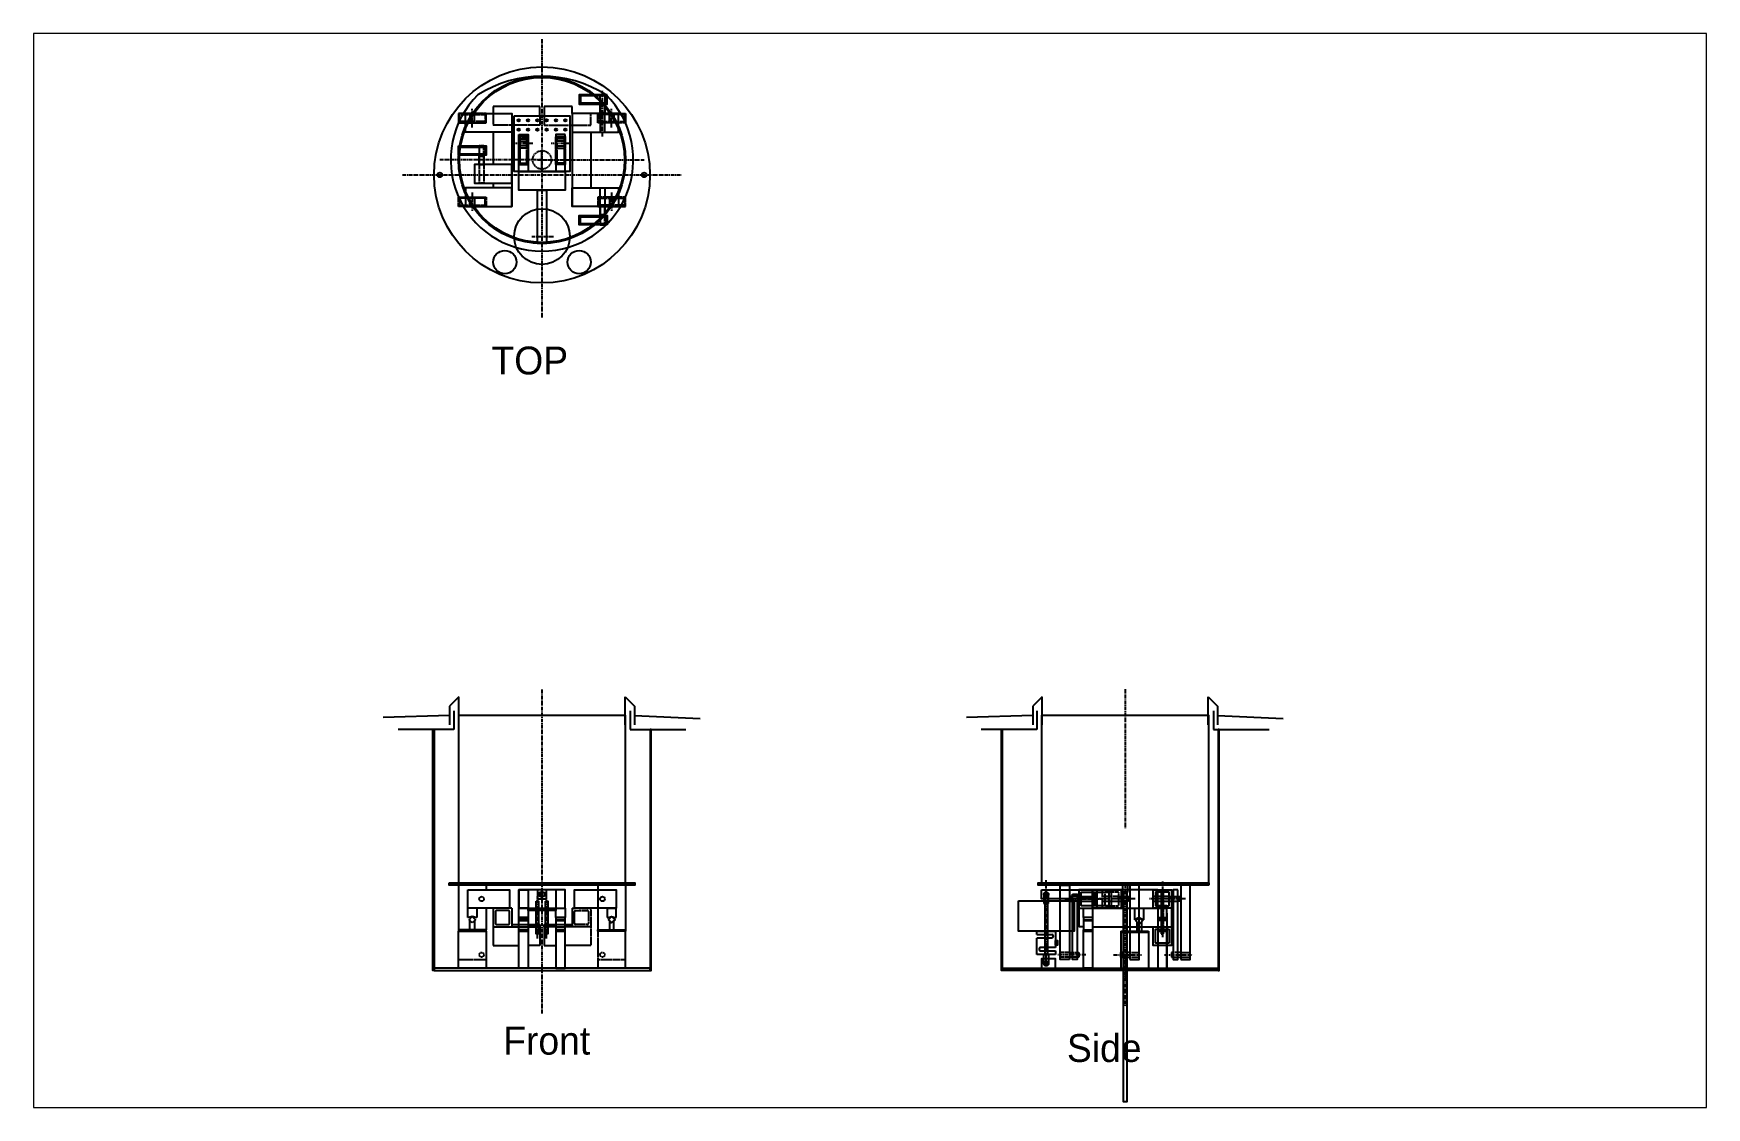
# Paper-space layout 'Layout1' of a CAD drawing. Header units: inches. Extents: x 40 to 362, y 26 to 232.
# The model-space entities are those that its viewports show. They can reach past a viewport. Long polylines and large blocks are cut down to what shows.
import ezdxf

# ---------------------------------------------------------------- set-up
doc = ezdxf.new("R2010")
doc.units = ezdxf.units.IN
doc.header["$MEASUREMENT"] = 0
doc.linetypes.add('CENTER', pattern=[2, 1.25, -0.25, 0.25, -0.25])
doc.linetypes.add('DASHED2', pattern=[0.375, 0.25, -0.125])

msp = doc.modelspace()

# ---------------------------------------------------------------- linework, layer by layer
at = {"linetype": 'CENTER'}
for p, q in [((16.49, 104.06), (16.49, 74.06)), ((16.49, 91.06), (5.49, 91.06)), ((16.49, 91.06), (27.49, 91.06)), ((1.49, 89.44), (31.49, 89.44)), ((15.38, 82.81), (17.76, 82.81)), ((16.49, 34.06), (16.49, -0.82)), ((79.27, 34.1), (79.27, 19.1)), ((79.27, 13.1), (79.27, -0.08)), ((15.99, 7.27), (15.99, 11.77)), ((16.99, 7.27), (16.99, 11.77)), ((72.77, 11.52), (76.82, 11.52)), ((85.77, 11.52), (81.88, 11.52)), ((75.02, 5.52), (72.02, 5.52)), ((78.02, 5.52), (81.02, 5.52)), ((83.52, 5.52), (86.52, 5.52)), ((79.29, 5.04), (79.29, 2.74))]:
    msp.add_line(p, q, dxfattribs=at)
at = {"color": 5, "linetype": 'CENTER'}
msp.add_line((22.99, 93.56), (22.99, 98.56), dxfattribs=at)
at = {"color": 1, "linetype": 'CENTER'}
for p, q in [((8.99, 94.56), (8.99, 96.56)), ((23.99, 94.56), (23.99, 96.56)), ((15.49, 92.81), (13.49, 92.81)), ((19.49, 92.81), (17.49, 92.81)), ((8.99, 87.56), (8.99, 85.56)), ((23.99, 87.56), (23.99, 85.56))]:
    msp.add_line(p, q, dxfattribs=at)
at = {"color": 5}
for p, q in [((16.24, 96.81), (11.24, 96.81)), ((11.24, 96.81), (11.24, 96.06)), ((13.24, 96.06), (13.24, 86.06)), ((16.24, 95.81), (16.24, 96.81)), ((19.74, 96.81), (16.74, 96.81)), ((16.74, 96.81), (16.74, 95.81)), ((19.74, 96.06), (19.74, 96.81)), ((19.74, 96.06), (19.74, 86.06)), ((11.24, 94.06), (11.24, 90.56)), ((21.74, 94.06), (21.74, 88.06)), ((9.74, 90.56), (9.74, 91.46)), ((9.74, 91.46), (10.24, 91.46)), ((10.24, 91.46), (10.24, 90.56)), ((73.39, 11.77), (73.39, 11.27)), ((73.51, 11.77), (73.39, 11.77)), ((73.39, 11.27), (73.51, 11.27)), ((73.51, 11.77), (73.51, 11.27)), ((73.51, 11.72), (73.51, 11.77)), ((73.56, 11.72), (73.51, 11.72)), ((73.51, 11.32), (73.56, 11.32)), ((73.6, 11.77), (73.56, 11.77)), ((73.56, 11.77), (73.56, 11.27)), ((73.56, 11.77), (73.56, 11.72)), ((73.56, 11.32), (73.56, 11.27)), ((73.56, 11.27), (73.6, 11.27)), ((74.27, 11.77), (74.1, 11.77)), ((84.02, 11.77), (82.27, 11.77)), ((82.27, 11.27), (84.45, 11.27)), ((83.9, 11.77), (84.45, 11.77)), ((84.95, 11.77), (84.98, 11.77)), ((84.98, 11.27), (84.95, 11.27)), ((84.98, 11.77), (84.98, 11.27)), ((84.98, 11.77), (84.98, 11.72)), ((84.98, 11.72), (85.03, 11.72)), ((84.98, 11.32), (84.98, 11.27)), ((85.03, 11.32), (84.98, 11.32)), ((85.03, 11.77), (85.03, 11.27)), ((85.03, 11.77), (85.15, 11.77)), ((85.03, 11.72), (85.03, 11.77)), ((85.03, 11.27), (85.03, 11.32)), ((85.15, 11.27), (85.03, 11.27)), ((85.15, 11.77), (85.15, 11.27)), ((8.49, 9.52), (8.49, 10.52)), ((9.49, 10.52), (8.49, 10.52)), ((8.49, 9.94), (8.49, 9.94)), ((8.62, 9.52), (8.49, 9.52)), ((8.99, 9.65), (8.62, 9.52)), ((9.37, 9.52), (8.99, 9.65)), ((9.49, 9.52), (9.37, 9.52)), ((9.49, 10.52), (9.49, 9.52)), ((11.24, 10.52), (11.24, 8.52)), ((11.49, 10.17), (11.49, 8.87)), ((12.49, 10.27), (11.59, 10.27)), ((12.89, 10.27), (12.49, 10.27)), ((13.24, 10.52), (12.99, 10.52)), ((12.99, 8.87), (12.99, 10.17)), ((13.24, 10.52), (13.24, 8.52)), ((19.74, 10.52), (19.74, 8.52)), ((19.74, 10.52), (19.99, 10.52)), ((19.99, 8.87), (19.99, 10.17)), ((20.09, 10.27), (20.49, 10.27)), ((23.49, 10.52), (23.49, 9.52)), ((23.49, 10.52), (24.49, 10.52)), ((23.49, 9.52), (23.62, 9.52)), ((23.62, 9.52), (23.99, 9.65)), ((23.99, 9.65), (24.37, 9.52)), ((24.37, 9.52), (24.49, 9.52)), ((24.49, 9.52), (24.49, 10.52)), ((24.49, 9.94), (24.49, 9.94)), ((74.27, 10.52), (74.27, 8.52)), ((75.19, 10.52), (83.35, 10.52)), ((84.27, 10.52), (84.27, 8.52)), ((11.24, 8.52), (12.49, 8.52)), ((11.24, 8.52), (11.24, 6.52)), ((11.59, 8.77), (12.49, 8.77)), ((12.49, 8.77), (12.89, 8.77)), ((12.49, 8.52), (13.99, 8.52)), ((13.24, 8.77), (13.99, 8.77)), ((14.99, 8.77), (16.24, 8.77)), ((14.99, 8.52), (16.24, 8.52)), ((16.24, 8.52), (14.99, 8.52)), ((16.24, 8.77), (16.24, 8.52)), ((16.24, 8.52), (16.24, 6.52)), ((16.74, 8.52), (16.74, 8.77)), ((16.74, 8.77), (17.99, 8.77)), ((17.99, 8.52), (16.74, 8.52)), ((16.74, 8.52), (16.74, 6.52)), ((17.99, 8.52), (16.74, 8.52)), ((18.99, 8.77), (19.74, 8.77)), ((20.49, 8.52), (18.99, 8.52)), ((20.49, 8.77), (20.09, 8.77)), ((74.77, 8.52), (74.27, 8.52)), ((75.77, 8.52), (82.77, 8.52)), ((83.77, 8.52), (84.27, 8.52)), ((11.24, 6.52), (13.99, 6.52)), ((16.24, 6.52), (14.99, 6.52)), ((16.74, 6.52), (17.99, 6.52)), ((21.74, 6.52), (18.99, 6.52))]:
    msp.add_line(p, q, dxfattribs=at)
at = {"color": 5, "linetype": 'DASHED2'}
for p, q in [((11.24, 96.06), (11.24, 94.81)), ((16.24, 95.81), (16.24, 94.81)), ((16.74, 95.81), (16.74, 94.81)), ((21.74, 94.81), (21.74, 96.06)), ((16.24, 94.81), (11.24, 94.81)), ((16.74, 94.81), (21.74, 94.81)), ((9.74, 90.56), (9.74, 88.56)), ((10.24, 90.56), (10.24, 88.56)), ((10.24, 88.56), (9.74, 88.56)), ((74.1, 11.77), (73.6, 11.77)), ((74.1, 11.27), (73.6, 11.27)), ((74.27, 11.77), (76.27, 11.77)), ((74.27, 11.27), (76.27, 11.27)), ((78.59, 11.77), (76.84, 11.77)), ((76.84, 11.27), (79.01, 11.27)), ((78.46, 11.77), (79.01, 11.77)), ((79.01, 11.77), (79.51, 11.77)), ((79.01, 11.27), (79.51, 11.27)), ((79.51, 11.77), (79.55, 11.77)), ((79.55, 11.27), (79.51, 11.27)), ((79.55, 11.77), (79.55, 11.27)), ((79.55, 11.77), (79.55, 11.72)), ((79.55, 11.72), (79.6, 11.72)), ((79.55, 11.32), (79.55, 11.27)), ((79.6, 11.32), (79.55, 11.32)), ((79.6, 11.77), (79.6, 11.27)), ((79.6, 11.77), (79.72, 11.77)), ((79.6, 11.72), (79.6, 11.77)), ((79.6, 11.27), (79.6, 11.32)), ((79.72, 11.27), (79.6, 11.27)), ((79.72, 11.77), (79.72, 11.27)), ((84.45, 11.77), (84.95, 11.77)), ((84.45, 11.27), (84.95, 11.27)), ((12.49, 10.52), (11.24, 10.52)), ((20.49, 10.52), (21.74, 10.52)), ((20.49, 10.27), (21.39, 10.27)), ((21.49, 10.17), (21.49, 8.87)), ((21.74, 10.52), (21.74, 8.52)), ((13.99, 8.77), (14.99, 8.77)), ((13.99, 8.52), (14.99, 8.52)), ((17.99, 8.77), (18.99, 8.77)), ((17.99, 8.52), (18.99, 8.52)), ((21.39, 8.77), (20.49, 8.77)), ((21.74, 8.52), (20.49, 8.52)), ((21.74, 8.52), (21.74, 6.52))]:
    msp.add_line(p, q, dxfattribs=at)
at = {"linetype": 'DASHED2'}
for p, q in [((22.74, 96.16), (23.24, 96.16)), ((22.49, 12.52), (22.49, 10.52)), ((80.34, 11.52), (76.45, 11.52)), ((73.27, 5.77), (72.27, 5.77)), ((73.6, 5.77), (74.1, 5.77)), ((79.45, 5.77), (78.95, 5.77)), ((79.77, 5.77), (80.77, 5.77)), ((84.95, 5.77), (84.45, 5.77)), ((85.27, 5.77), (86.27, 5.77)), ((7.49, 5.02), (10.49, 5.02)), ((22.49, 5.02), (25.49, 5.02)), ((73.27, 5.27), (72.27, 5.27)), ((74.1, 5.27), (73.6, 5.27)), ((78.04, 4.06), (78.04, 3.81)), ((78.95, 5.27), (79.45, 5.27)), ((79.77, 5.27), (80.77, 5.27)), ((80.54, 4.06), (80.54, 3.81)), ((84.45, 5.27), (84.95, 5.27)), ((85.27, 5.27), (86.27, 5.27))]:
    msp.add_line(p, q, dxfattribs=at)
at = {"color": 1, "linetype": 'DASHED2'}
for p, q in [((13.99, 93.56), (13.99, 91.81)), ((14.99, 93.56), (13.99, 93.56)), ((14.12, 93.34), (14.12, 91.81)), ((14.77, 93.44), (14.22, 93.44)), ((14.87, 91.81), (14.87, 93.34)), ((14.99, 91.81), (14.99, 93.56)), ((17.99, 91.81), (17.99, 93.56)), ((17.99, 93.56), (18.99, 93.56)), ((18.12, 91.81), (18.12, 93.34)), ((18.22, 93.44), (18.77, 93.44)), ((18.87, 93.34), (18.87, 91.81)), ((18.99, 93.56), (18.99, 91.81)), ((23.49, 8.06), (22.49, 8.06)), ((22.49, 8.06), (22.49, 5.06)), ((22.49, 5.06), (22.49, 4.06))]:
    msp.add_line(p, q, dxfattribs=at)
for p, q in [((16.49, 90.16), (16.49, 91.96)), ((16.04, 91.06), (16.94, 91.06)), ((16.04, 91.06), (16.94, 91.06)), ((16.49, 90.61), (16.49, 91.51)), ((16.49, 90.61), (16.49, 91.51)), ((11.24, 88.56), (11.24, 88.06)), ((7.54, 33.27), (6.54, 32.27)), ((7.54, 30.27), (7.54, 33.27)), ((25.44, 30.27), (25.44, 33.27)), ((25.44, 33.27), (26.44, 32.27)), ((70.32, 33.27), (69.32, 32.27)), ((70.32, 30.27), (70.32, 33.27)), ((88.22, 30.27), (88.22, 33.27)), ((88.22, 33.27), (89.22, 32.27)), ((6.54, 31.27), (-0.6, 31.06)), ((6.54, 32.27), (6.54, 30.27)), ((6.99, 31.77), (6.99, 29.77)), ((25.99, 31.77), (25.99, 29.77)), ((26.44, 32.27), (26.44, 30.27)), ((26.44, 31.27), (33.5, 30.96)), ((69.32, 31.27), (62.19, 31.06)), ((69.32, 32.27), (69.32, 30.27)), ((69.77, 31.77), (69.77, 29.77)), ((88.77, 31.77), (88.77, 29.77)), ((89.22, 32.27), (89.22, 30.27)), ((89.22, 31.27), (96.29, 30.96)), ((6.99, 29.77), (0.99, 29.77)), ((25.99, 29.77), (31.99, 29.77)), ((69.77, 29.77), (63.77, 29.77)), ((88.77, 29.77), (94.77, 29.77)), ((7.49, 13.02), (7.49, 8.19)), ((10.49, 13.02), (10.49, 12.52)), ((22.49, 13.02), (22.49, 12.52)), ((25.49, 13.02), (25.49, 8.19)), ((74.1, 11.27), (74.27, 11.27)), ((10.49, 10.52), (10.49, 8.19)), ((22.49, 10.52), (22.49, 8.19)), ((23.74, 9.19), (23.99, 8.94)), ((24.24, 9.19), (23.99, 8.94)), ((73.27, 5.77), (73.6, 5.77)), ((74.1, 5.77), (74.1, 5.72)), ((74.1, 5.72), (74.15, 5.72)), ((74.15, 5.77), (74.15, 5.27)), ((74.15, 5.72), (74.15, 5.77)), ((74.15, 5.77), (74.27, 5.77)), ((74.27, 5.77), (74.27, 5.27)), ((78.9, 5.77), (78.77, 5.77)), ((78.77, 5.77), (78.77, 5.27)), ((78.9, 5.72), (78.9, 5.77)), ((78.9, 5.77), (78.9, 5.27)), ((78.95, 5.72), (78.9, 5.72)), ((78.95, 5.77), (78.95, 5.72)), ((79.77, 5.77), (79.45, 5.77)), ((84.4, 5.77), (84.27, 5.77)), ((84.27, 5.77), (84.27, 5.27)), ((84.4, 5.72), (84.4, 5.77)), ((84.4, 5.77), (84.4, 5.27)), ((84.45, 5.72), (84.4, 5.72)), ((84.45, 5.77), (84.45, 5.72)), ((85.27, 5.77), (84.95, 5.77)), ((73.6, 5.27), (73.27, 5.27)), ((74.15, 5.32), (74.1, 5.32)), ((74.1, 5.32), (74.1, 5.27)), ((74.15, 5.27), (74.15, 5.32)), ((74.27, 5.27), (74.15, 5.27)), ((78.77, 5.27), (78.9, 5.27)), ((78.9, 5.32), (78.95, 5.32)), ((78.9, 5.27), (78.9, 5.32)), ((78.95, 5.32), (78.95, 5.27)), ((79.45, 5.27), (79.77, 5.27)), ((84.27, 5.27), (84.4, 5.27)), ((84.4, 5.32), (84.45, 5.32)), ((84.4, 5.27), (84.4, 5.32)), ((84.45, 5.32), (84.45, 5.27)), ((84.95, 5.27), (85.27, 5.27))]:
    msp.add_line(p, q)
at = {"color": 1}
for p, q in [((13.99, 91.81), (13.99, 90.56)), ((13.99, 90.56), (14.99, 90.56)), ((14.12, 91.81), (14.12, 90.79)), ((14.22, 90.69), (14.77, 90.69)), ((14.87, 90.79), (14.87, 91.81)), ((14.99, 90.56), (14.99, 91.81)), ((17.99, 90.56), (17.99, 91.81)), ((18.99, 90.56), (17.99, 90.56)), ((18.12, 90.79), (18.12, 91.81)), ((18.77, 90.69), (18.22, 90.69)), ((18.87, 91.81), (18.87, 90.79)), ((18.99, 91.81), (18.99, 90.56)), ((8.74, 8.19), (8.74, 9.19)), ((9.24, 9.19), (9.24, 8.19)), ((23.74, 9.19), (23.74, 8.19)), ((24.24, 8.19), (24.24, 9.19)), ((74.77, 9.52), (74.77, 8.19)), ((74.77, 9.29), (75.77, 9.29)), ((74.77, 9.19), (75.77, 9.19)), ((75.77, 9.52), (75.77, 8.19)), ((80.52, 9.06), (80.52, 8.06)), ((81.02, 9.06), (81.02, 8.06)), ((82.77, 10.1), (82.77, 4.1)), ((82.77, 9.52), (82.77, 8.19)), ((83.77, 9.29), (82.77, 9.29)), ((83.77, 9.19), (82.77, 9.19)), ((83.77, 9.98), (83.77, 4.1)), ((83.77, 9.52), (83.77, 8.19)), ((7.49, 4.06), (7.49, 8.06)), ((9.24, 8.19), (8.74, 8.19)), ((10.49, 8.06), (10.49, 5.06)), ((25.49, 8.06), (23.49, 8.06)), ((23.74, 8.19), (24.24, 8.19)), ((25.49, 4.06), (25.49, 8.06)), ((78.79, 8.06), (78.79, 4.06)), ((78.79, 8.06), (81.79, 8.06)), ((78.79, 7.94), (81.79, 7.94)), ((81.79, 8.06), (81.79, 4.06)), ((10.49, 5.06), (10.49, 4.06)), ((22.49, 5.06), (22.49, 4.06))]:
    msp.add_line(p, q, dxfattribs=at)
at = {"color": 3, "linetype": 'CENTER'}
msp.add_line((70.77, 4.56), (70.77, 13.56), dxfattribs=at)
at = {"color": 6, "linetype": 'CENTER'}
msp.add_line((83.27, 13.4), (83.27, 7.4), dxfattribs=at)
at = {"color": 3}
for p, q in [((70.52, 12.02), (70.52, 11.02)), ((70.52, 11.02), (71.02, 11.02)), ((71.02, 11.02), (71.02, 12.02)), ((80.27, 10.52), (80.27, 9.27)), ((80.77, 9.52), (80.27, 9.27)), ((80.77, 9.52), (81.27, 9.27)), ((81.27, 9.27), (81.27, 10.52)), ((69.77, 7.69), (69.77, 8.06)), ((69.77, 8.06), (71.77, 8.06)), ((69.77, 7.69), (71.37, 7.69)), ((69.77, 5.56), (69.77, 7.31)), ((71.37, 7.31), (69.77, 7.31)), ((71.52, 7.54), (71.52, 7.47)), ((71.77, 8.06), (71.77, 6.31)), ((71.77, 5.56), (69.77, 5.56)), ((70.02, 6.16), (70.02, 6.09)), ((71.77, 6.31), (70.17, 6.31)), ((70.17, 5.94), (71.77, 5.94)), ((70.52, 4.56), (70.52, 5.56)), ((70.52, 5.56), (71.02, 5.56)), ((71.02, 5.56), (71.02, 4.56)), ((71.77, 5.94), (71.77, 5.56))]:
    msp.add_line(p, q, dxfattribs=at)
at = {"color": 6, "linetype": 'DASHED2'}
for p, q in [((83.4, 12.4), (83.15, 12.4)), ((83.15, 12.4), (83.15, 11.4)), ((83.4, 11.4), (83.4, 12.4)), ((83.15, 10.52), (83.15, 8.52)), ((83.4, 8.52), (83.4, 10.52))]:
    msp.add_line(p, q, dxfattribs=at)
at = {"color": 6}
for p, q in [((83.15, 11.4), (83.15, 10.52)), ((83.4, 10.52), (83.4, 11.4)), ((83.15, 8.52), (83.15, 7.77)), ((83.15, 7.77), (83.4, 7.77)), ((83.4, 7.77), (83.4, 8.52))]:
    msp.add_line(p, q, dxfattribs=at)
for points in [[(23.49, 98.06), (20.49, 98.06), (20.49, 97.06), (23.49, 97.06)], [(20.62, 97.19), (23.37, 97.19), (23.37, 97.94), (20.62, 97.94)], [(7.49, 92.56), (10.49, 92.56), (10.49, 91.56), (7.49, 91.56)], [(10.37, 91.69), (7.62, 91.69), (7.62, 92.44), (10.37, 92.44)], [(23.49, 84.06), (20.49, 84.06), (20.49, 85.06), (23.49, 85.06)], [(20.62, 84.94), (23.37, 84.94), (23.37, 84.19), (20.62, 84.19)], [(7.49, 13.27), (25.49, 13.27), (25.49, 31.27), (7.49, 31.27)], [(70.27, 13.27), (88.27, 13.27), (88.27, 31.27), (70.27, 31.27)], [(4.87, 3.81), (4.74, 3.81), (4.74, 29.77), (4.87, 29.77)], [(28.12, 3.81), (28.24, 3.81), (28.24, 29.77), (28.12, 29.77)], [(66.04, 3.81), (65.94, 3.81), (65.94, 29.77), (66.04, 29.77)], [(89.29, 3.81), (89.39, 3.81), (89.39, 29.77), (89.29, 29.77)], [(6.49, 13.27), (26.49, 13.27), (26.49, 13.02), (6.49, 13.02)], [(88.27, 13.02), (69.9, 13.02), (69.9, 13.27), (88.27, 13.27)], [(73.27, 5.02), (72.27, 5.02), (72.27, 13.02), (73.27, 13.02)], [(79.77, 5.02), (80.77, 5.02), (80.77, 13.02), (79.77, 13.02)], [(85.27, 5.02), (86.27, 5.02), (86.27, 13.02), (85.27, 13.02)], [(15.87, 11.27), (16.12, 11.27), (16.12, 7.77), (15.87, 7.77)], [(16.87, 11.27), (17.12, 11.27), (17.12, 7.77), (16.87, 7.77)], [(28.12, 4.06), (4.87, 4.06), (4.87, 3.81), (28.12, 3.81)], [(66.04, 4.06), (89.29, 4.06), (89.29, 3.81), (66.04, 3.81)]]:
    msp.add_lwpolyline(points, close=True)
at = {"linetype": 'DASHED2'}
for points in [[(23.24, 96.06), (22.74, 96.06), (22.74, 98.06), (23.24, 98.06)], [(9.74, 90.56), (10.24, 90.56), (10.24, 92.56), (9.74, 92.56)], [(23.24, 86.06), (22.74, 86.06), (22.74, 84.06), (23.24, 84.06)]]:
    msp.add_lwpolyline(points, close=True, dxfattribs=at)
at = {"color": 1, "linetype": 'DASHED2'}
for points in [[(10.49, 96.06), (7.49, 96.06), (7.49, 95.06), (10.49, 95.06)], [(10.37, 95.19), (7.62, 95.19), (7.62, 95.94), (10.37, 95.94)], [(22.49, 96.06), (25.49, 96.06), (25.49, 95.06), (22.49, 95.06)], [(22.62, 95.19), (25.37, 95.19), (25.37, 95.94), (22.62, 95.94)], [(10.49, 86.06), (7.49, 86.06), (7.49, 87.06), (10.49, 87.06)], [(10.37, 86.94), (7.62, 86.94), (7.62, 86.19), (10.37, 86.19)], [(22.49, 86.06), (25.49, 86.06), (25.49, 87.06), (22.49, 87.06)], [(22.62, 86.94), (25.37, 86.94), (25.37, 86.19), (22.62, 86.19)]]:
    msp.add_lwpolyline(points, close=True, dxfattribs=at)
at = {"color": 5}
for points in [[(13.24, 94.06), (8.24, 94.06), (8.24, 96.06), (13.24, 96.06)], [(19.74, 94.06), (24.74, 94.06), (24.74, 96.06), (19.74, 96.06)], [(22.74, 94.06), (23.24, 94.06), (23.24, 96.96), (22.74, 96.96)], [(13.24, 90.56), (9.24, 90.56), (9.24, 88.56), (13.24, 88.56)], [(13.24, 88.06), (8.24, 88.06), (8.24, 86.06), (13.24, 86.06)], [(19.74, 88.06), (24.74, 88.06), (24.74, 86.06), (19.74, 86.06)], [(22.74, 88.06), (23.24, 88.06), (23.24, 85.16), (22.74, 85.16)], [(8.49, 12.52), (12.99, 12.52), (12.99, 10.52), (8.49, 10.52)], [(24.49, 10.52), (19.99, 10.52), (19.99, 12.52), (24.49, 12.52)], [(74.27, 10.52), (76.27, 10.52), (76.27, 12.52), (74.27, 12.52)], [(84.27, 10.52), (82.27, 10.52), (82.27, 12.52), (84.27, 12.52)], [(74.77, 10.52), (75.77, 10.52), (75.77, 9.52), (74.77, 9.52)], [(83.77, 10.52), (82.77, 10.52), (82.77, 9.52), (83.77, 9.52)], [(82.27, 8.52), (84.27, 8.52), (84.27, 6.52), (82.27, 6.52)]]:
    msp.add_lwpolyline(points, close=True, dxfattribs=at)
at = {"color": 1}
for points in [[(8.74, 95.06), (9.24, 95.06), (9.24, 96.06), (8.74, 96.06)], [(24.24, 95.06), (23.74, 95.06), (23.74, 96.06), (24.24, 96.06)], [(14.99, 92.56), (13.99, 92.56), (13.99, 93.06), (14.99, 93.06)], [(17.99, 92.56), (18.99, 92.56), (18.99, 93.06), (17.99, 93.06)], [(8.74, 87.06), (9.24, 87.06), (9.24, 86.06), (8.74, 86.06)], [(24.24, 87.06), (23.74, 87.06), (23.74, 86.06), (24.24, 86.06)], [(8.99, 8.94), (8.64, 9.29), (8.99, 9.65), (9.35, 9.29)], [(14.99, 9.29), (13.99, 9.29), (13.99, 9.52), (14.99, 9.52)], [(14.99, 9.19), (13.99, 9.19), (13.99, 9.29), (14.99, 9.29)], [(14.99, 8.19), (13.99, 8.19), (13.99, 9.19), (14.99, 9.19)], [(17.99, 9.29), (18.99, 9.29), (18.99, 9.52), (17.99, 9.52)], [(17.99, 9.19), (18.99, 9.19), (18.99, 9.29), (17.99, 9.29)], [(17.99, 8.19), (18.99, 8.19), (18.99, 9.19), (17.99, 9.19)], [(23.99, 8.94), (24.35, 9.29), (23.99, 9.65), (23.64, 9.29)], [(80.77, 9.51), (80.42, 9.16), (80.77, 8.81), (81.12, 9.16)], [(7.49, 8.06), (10.49, 8.06), (10.49, 8.19), (7.49, 8.19)], [(14.99, 8.06), (13.99, 8.06), (13.99, 8.19), (14.99, 8.19)], [(14.99, 4.06), (13.99, 4.06), (13.99, 8.06), (14.99, 8.06)], [(17.99, 8.06), (18.99, 8.06), (18.99, 8.19), (17.99, 8.19)], [(17.99, 4.06), (18.99, 4.06), (18.99, 8.06), (17.99, 8.06)], [(25.49, 8.06), (22.49, 8.06), (22.49, 8.19), (25.49, 8.19)], [(74.77, 8.19), (75.77, 8.19), (75.77, 8.06), (74.77, 8.06)], [(74.77, 8.06), (75.77, 8.06), (75.77, 4.06), (74.77, 4.06)], [(83.77, 8.19), (82.77, 8.19), (82.77, 8.06), (83.77, 8.06)], [(83.77, 8.06), (82.77, 8.06), (82.77, 4.06), (83.77, 4.06)]]:
    msp.add_lwpolyline(points, close=True, dxfattribs=at)
at = {"color": 3}
for points in [[(13.49, 95.81), (19.49, 95.81), (19.49, 89.81), (13.49, 89.81)], [(13.99, 93.81), (14.99, 93.81), (14.99, 89.81), (13.99, 89.81)], [(18.99, 93.81), (17.99, 93.81), (17.99, 89.81), (18.99, 89.81)], [(13.99, 93.31), (14.99, 93.31), (14.99, 92.31), (13.99, 92.31)], [(18.99, 93.31), (17.99, 93.31), (17.99, 92.31), (18.99, 92.31)], [(13.99, 89.81), (18.99, 89.81), (18.99, 87.81), (13.99, 87.81)], [(15.99, 87.81), (16.99, 87.81), (16.99, 82.06), (15.99, 82.06)], [(13.99, 10.52), (18.99, 10.52), (18.99, 12.52), (13.99, 12.52)], [(13.99, 12.52), (14.99, 12.52), (14.99, 10.52), (13.99, 10.52)], [(18.99, 12.52), (17.99, 12.52), (17.99, 10.52), (18.99, 10.52)], [(67.77, 11.31), (73.77, 11.31), (73.77, 8.06), (67.77, 8.06)], [(70.27, 12.52), (75.77, 12.52), (75.77, 11.52), (70.27, 11.52)], [(70.65, 12.02), (70.9, 12.02), (70.9, 5.56), (70.65, 5.56)], [(82.77, 12.52), (75.77, 12.52), (75.77, 10.52), (82.77, 10.52)], [(77.77, 10.52), (75.77, 10.52), (75.77, 12.52), (77.77, 12.52)], [(13.99, 10.52), (14.99, 10.52), (14.99, 9.52), (13.99, 9.52)], [(14.99, 10.52), (17.99, 10.52), (17.99, 10.27), (14.99, 10.27)], [(17.99, 10.52), (18.99, 10.52), (18.99, 9.52), (17.99, 9.52)], [(82.77, 10.52), (83.77, 10.52), (83.77, 10.77), (82.77, 10.77)], [(71.77, 7.06), (71.97, 7.06), (71.97, 6.56), (71.77, 6.56)], [(70.27, 4.06), (71.77, 4.06), (71.77, 5.06), (70.27, 5.06)]]:
    msp.add_lwpolyline(points, close=True, dxfattribs=at)
at = {"color": 4}
for points in [[(79.02, 13.27), (79.52, 13.27), (79.52, 12.27), (79.02, 12.27)], [(79.08, 12.27), (79.46, 12.27), (79.46, -10.33), (79.08, -10.33)]]:
    msp.add_lwpolyline(points, close=True, dxfattribs=at)
at = {"color": 3}
msp.add_lwpolyline([(16.89, 11.52, 0.414214), (16.99, 11.62), (16.99, 12.42, 0.414214), (16.89, 12.52), (16.09, 12.52, 0.414214), (15.99, 12.42), (15.99, 11.62, 0.414214), (16.09, 11.52), (16.49, 11.52), (16.49, 12.52), (16.49, 11.52), (16.89, 11.52)], format="xyb", dxfattribs=at)
for points in [[(16.34, 12.27), (16.64, 12.27, -0.414214), (16.74, 12.17), (16.74, 11.87, -0.414214), (16.64, 11.77), (16.34, 11.77, -0.414214), (16.24, 11.87), (16.24, 12.17, -0.414214)], [(76.12, 12.27), (77.42, 12.27, -0.414214), (77.52, 12.17), (77.52, 10.87, -0.414214), (77.42, 10.77), (76.12, 10.77, -0.414214), (76.02, 10.87), (76.02, 12.17, -0.414214)]]:
    msp.add_lwpolyline(points, format="xyb", close=True, dxfattribs=at)
at = {"color": 6}
for points in [[(73.6, 12.02), (74.1, 12.02), (74.1, 5.02), (73.6, 5.02)], [(84.95, 12.52), (84.45, 12.52), (84.45, 5.02), (84.95, 5.02)]]:
    msp.add_lwpolyline(points, close=True, dxfattribs=at)
at = {"color": 5}
for points in [[(74.62, 12.27), (75.92, 12.27, -0.414214), (76.02, 12.17), (76.02, 10.87, -0.414214), (75.92, 10.77), (74.62, 10.77, -0.414214), (74.52, 10.87), (74.52, 12.17, -0.414214)], [(83.92, 12.27), (82.62, 12.27, 0.414214), (82.52, 12.17), (82.52, 10.87, 0.414214), (82.62, 10.77), (83.92, 10.77, 0.414214), (84.02, 10.87), (84.02, 12.17, 0.414214)], [(82.62, 8.27), (83.92, 8.27, -0.414214), (84.02, 8.17), (84.02, 6.87, -0.414214), (83.92, 6.77), (82.62, 6.77, -0.414214), (82.52, 6.87), (82.52, 8.17, -0.414214)]]:
    msp.add_lwpolyline(points, format="xyb", close=True, dxfattribs=at)
at = {"color": 5, "linetype": 'DASHED2'}
msp.add_lwpolyline([(78.84, 10.52), (76.84, 10.52), (76.84, 12.52), (78.84, 12.52)], close=True, dxfattribs=at)
msp.add_lwpolyline([(78.49, 12.27), (77.19, 12.27, 0.414214), (77.09, 12.17), (77.09, 10.87, 0.414214), (77.19, 10.77), (78.49, 10.77, 0.414214), (78.59, 10.87), (78.59, 12.17, 0.414214)], format="xyb", close=True, dxfattribs=at)
for centre, radius in [((16.49, 89.44), 11.62), ((16.49, 91.06), 9), ((16.49, 91.06), 8.88), ((5.49, 89.44), 0.25), ((27.49, 89.44), 0.25), ((12.49, 80.06), 1.25), ((20.49, 80.06), 1.25), ((22.99, 11.52), 0.25)]:
    msp.add_circle(centre, radius)
at = {"color": 3}
for centre, radius in [((13.99, 95.31), 0.125), ((13.99, 94.31), 0.125), ((14.99, 95.31), 0.125), ((14.99, 94.31), 0.125), ((15.99, 95.31), 0.125), ((15.99, 94.31), 0.125), ((16.99, 95.31), 0.125), ((16.99, 94.31), 0.125), ((17.99, 95.31), 0.125), ((17.99, 94.31), 0.125), ((18.99, 95.31), 0.125), ((18.99, 94.31), 0.125), ((70.77, 12.02), 0.25), ((70.77, 12.02), 0.125), ((70.77, 4.56), 0.25), ((70.77, 4.56), 0.125)]:
    msp.add_circle(centre, radius, dxfattribs=at)
at = {"linetype": 'DASHED2'}
for centre, radius in [((16.49, 91.06), 1), ((9.99, 11.52), 0.25), ((9.99, 5.52), 0.25), ((22.99, 5.52), 0.25)]:
    msp.add_circle(centre, radius, dxfattribs=at)
at = {"color": 6}
msp.add_circle((16.49, 82.81), 3, dxfattribs=at)
for centre, radius, start, end in [((16.49, 87.16), 12.9, 57.671, 122.329), ((16.49, 91.06), 9.83, 134.5878, 45.4122)]:
    msp.add_arc(centre, radius, start, end)
at = {"color": 1}
for centre, start, end in [((14.22, 93.34), 90, 180), ((14.77, 93.34), 0, 90), ((18.22, 93.34), 90, 180), ((18.77, 93.34), 0, 90), ((14.22, 90.79), 180, 270), ((14.77, 90.79), 270, 0), ((18.22, 90.79), 180, 270), ((18.77, 90.79), 270, 0)]:
    msp.add_arc(centre, 0.1, start, end, dxfattribs=at)
at = {"color": 5}
for centre, start, end in [((11.59, 10.17), 90, 180), ((12.89, 10.17), 360, 90), ((20.09, 10.17), 90, 180), ((11.59, 8.87), 180, 270), ((12.89, 8.87), 270, 360), ((20.09, 8.87), 180, 270)]:
    msp.add_arc(centre, 0.1, start, end, dxfattribs=at)
at = {"color": 5, "linetype": 'DASHED2'}
for centre, start, end in [((21.39, 10.17), 0, 90), ((21.39, 8.87), 270, 0)]:
    msp.add_arc(centre, 0.1, start, end, dxfattribs=at)
at = {"color": 3}
for centre, start, end in [((71.37, 7.54), 0, 90), ((71.37, 7.47), 270, 0), ((70.17, 6.16), 90, 180), ((70.17, 6.09), 180, 270)]:
    msp.add_arc(centre, 0.154, start, end, dxfattribs=at)

# ---------------------------------------------------------------- texts
at = {"char_height": 3, "width": 15.2904, "attachment_point": 1}
for s, insert in [('TOP', (11.05, 70.97)), ('Front', (12.32, -2.23)), ('Side', (73, -3.02))]:
    msp.add_mtext(s, dxfattribs=dict(at, insert=insert))

psp = doc.layouts.get("Layout1")

# ---------------------------------------------------------------- viewports
at = {"layer": '0'}
psp.add_viewport(center=(201, 129), size=(321.6, 206.4), view_center_point=(51.8, 46.87), view_height=115.5907, dxfattribs=at)

doc.saveas('drawing.dxf')
